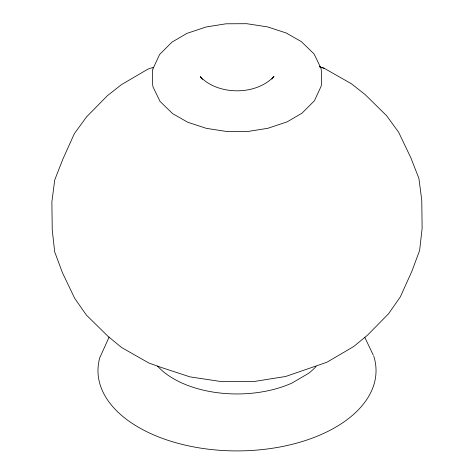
<?xml version="1.0" encoding="UTF-8"?>
<svg xmlns="http://www.w3.org/2000/svg" width="474" height="474" viewBox="0 0 474 474"><rect width="100%" height="100%" fill="white"/><g stroke="black" fill="none" stroke-linecap="round" stroke-linejoin="round"><path stroke-width="0.71" d="M100.375 356.454L109.121 337.044M271.803 79.164L273.99 76.302C256.535 95.618 217.927 95.594 200.235 76.61L202.41 79.454M153.535 67.213L147.989 69.097L121.445 84.645L107.438 95.653L86.505 116.942L74.359 133.656L62.829 159.258L54.741 179.93L51.879 201.853L52.235 229.967L54.711 251.931L62.42 272.657L74.655 298.264L86.41 315.103L108.025 336.35L121.64 347.543L148.83 363.013L161.551 367.557L189.961 376.866L221.577 381.617L254.242 381.475L285.733 376.463L326.87 362.26L353.663 346.559L367.433 335.254L388.502 313.824L400.334 296.89L411.918 271.175L419.638 250.391L422.121 228.403L421.765 200.289L418.909 178.39L410.839 157.783L398.658 132.287L386.583 115.668L365.116 94.563L351.264 83.673L324.329 68.351L319.435 66.745M319.589 66.804L324.329 68.351M364.761 337.298L373.358 355.299M316.093 366.485A89.527 51.69 0 0 1 308.426 373.429L292.02 383.039A89.527 51.69 0 0 1 157.564 366.106M373.785 356.258A139.03 80.272 0 0 1 237.433 450.91A139.03 80.272 0 0 1 100.067 356.75M152.871 69.014L152.45 71.568L152.616 84.413L153.031 86.967L160.052 101.418L172.643 113.647L187.811 122.28L206.332 128.347L227.259 131.571L247.89 131.482L267.774 128.312L287.137 121.859L302.086 113.102L314.416 100.766L321.129 86.256L321.55 83.697L321.384 70.857L320.969 68.303L315.086 55.985L313.948 53.852L301.357 41.617L286.189 32.99L267.668 26.917L246.741 23.7L226.11 23.789L206.226 26.953L186.863 33.411L171.914 42.168L159.584 54.504L152.871 69.014"/></g></svg>
